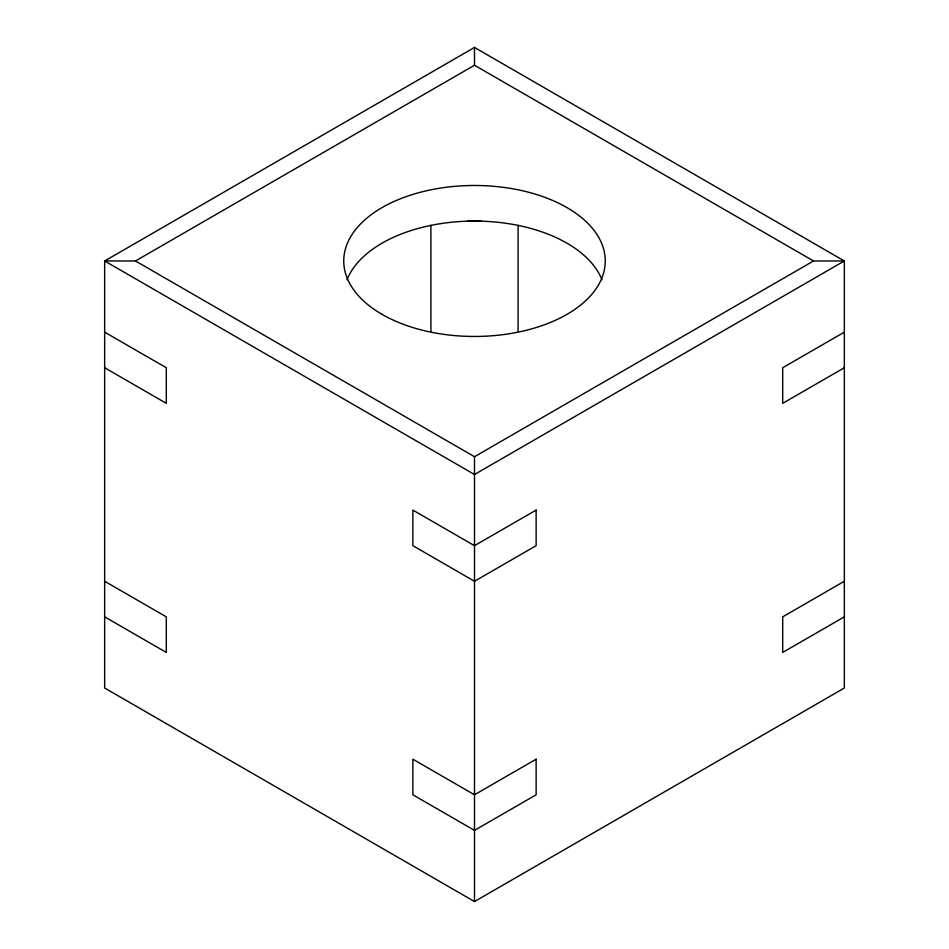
<?xml version="1.0" encoding="UTF-8"?>
<svg xmlns="http://www.w3.org/2000/svg" width="949" height="949" viewBox="0 0 949 949"><rect width="100%" height="100%" fill="white"/><g stroke="black" fill="none" stroke-linecap="round" stroke-linejoin="round"><path stroke-width="1.42" d="M474.5 47.45L104.663 260.975L104.663 688.025L474.5 901.55L844.337 688.025L844.337 260.975L474.5 47.45L474.5 65.244L813.518 260.975L844.337 260.975L474.5 474.5L104.663 260.975L135.482 260.975L474.5 65.244M135.482 260.975L474.5 456.706L813.518 260.975M844.337 332.15L782.7 367.738L782.7 403.325L844.337 367.738M844.337 581.263L782.7 616.85L782.7 652.438L844.337 616.85M467.857 221.07L481.143 221.07M104.663 332.15L166.3 367.738L166.3 403.325L104.663 367.738M104.663 581.263L166.3 616.85L166.3 652.438L104.663 616.85M518.083 225.316L518.083 331.367M474.5 456.706L474.5 901.55M430.917 225.316L430.917 331.367M347.026 279.741A130.76 75.493 0 0 1 474.5 221.07A130.76 75.493 0 0 1 601.974 279.741M536.138 510.088L474.5 545.675L412.862 510.088L412.862 545.675L474.5 581.263L536.138 545.675L536.138 510.088M536.138 759.2L474.5 794.788L412.862 759.2L412.862 794.788L474.5 830.375L536.138 794.788L536.138 759.2M382.044 314.356A130.76 75.493 0 0 0 600.8 280.513A130.76 75.493 0 0 0 440.656 188.056A130.76 75.493 0 0 0 382.044 314.356"/></g></svg>
